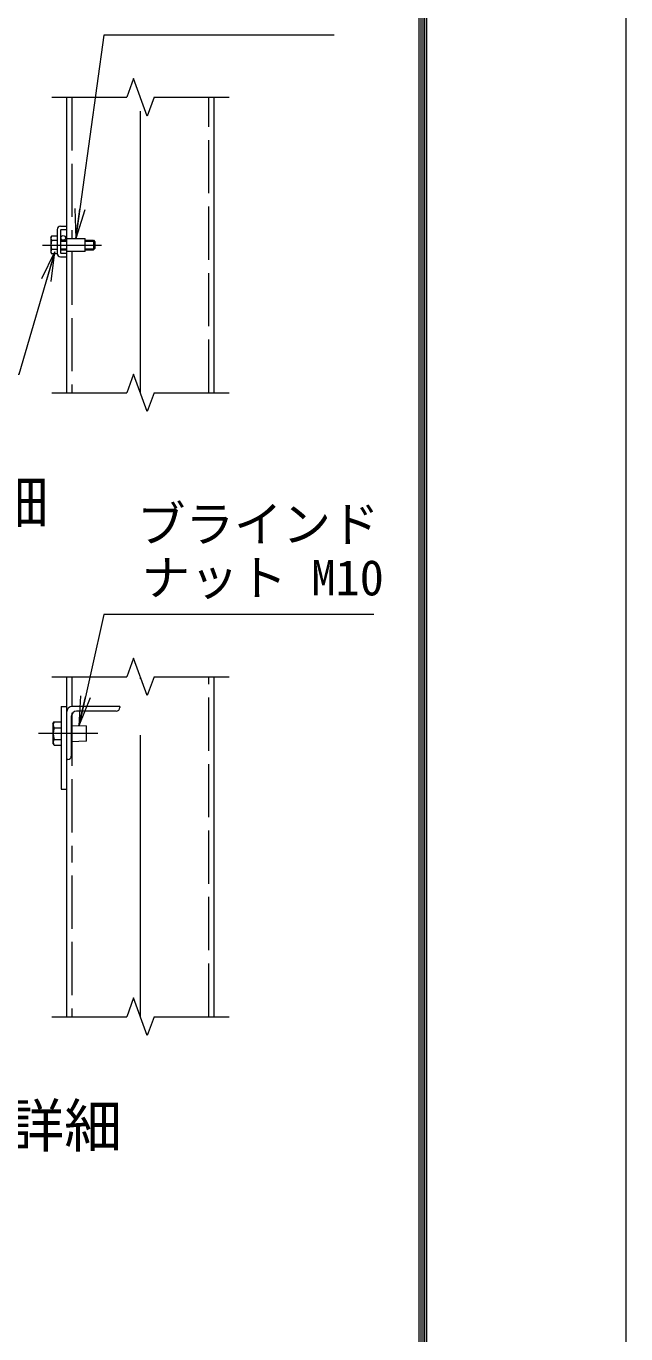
# Model space of a CAD drawing. Units: millimetres, scale not verified. Extents: x -10500 to 10500, y -7425 to 7425.
# Drawn here: x 8471 to 10500, y -184 to 4242 of the extents above; entities that cross this region are included whole.
import ezdxf
from ezdxf.enums import TextEntityAlignment as Align

# ---------------------------------------------------------------- set-up
doc = ezdxf.new("R2010")
doc.units = ezdxf.units.MM
doc.header["$LTSCALE"] = 30
doc.linetypes.add('DASHED', pattern=[7.5, 6, -1.5])
doc.linetypes.add('USER1', pattern=[50.8, 31.75, -6.35, 6.35, -6.35])
for name, color, linetype, lineweight in [('0-0_D-STR1', 1, 'Continuous', 18), ('0-1_D-BMK', 2, 'USER1', 13), ('0-3_D-STR3', 3, 'Continuous', 13), ('0-4_D-STR-DIM', 7, 'Continuous', 13), ('0-5_0', 7, 'Continuous', 18), ('0-7_D-STR-TXT', 7, 'Continuous', 13), ('0-9_D-TTL-TXT', 7, 'Continuous', 13), ('0-C_D-TTL', 7, 'Continuous', 18)]:
    doc.layers.add(name, color=color, linetype=linetype, lineweight=lineweight)
doc.styles.add('ＭＳ ゴシック', font='')
doc.styles.get('ＭＳ ゴシック').set_extended_font_data('MS Gothic')

# ---------------------------------------------------------------- blocks, each defined once
blk = doc.blocks.new('_Open')
at = {"layer": '0-5_0'}
blk.add_line((-30, 5), (0, 0), dxfattribs=at)
blk.add_lwpolyline([(-30, -5), (0, 0), (-30, 0)], dxfattribs=at)

msp = doc.modelspace()

# ---------------------------------------------------------------- linework, layer by layer
at = {"layer": '0-0_D-STR1'}
for p, q in [((8607.44, 4001.34), (8607.44, 3001.34)), ((9107.44, 3001.34), (9107.44, 4001.34)), ((8607.44, 2039.89), (8607.44, 1930.74)), ((9107.44, 889.89), (9107.44, 2039.89)), ((8607.44, 1919.89), (8607.44, 1759.89)), ((8623.44, 1905.89), (8623.44, 1771.89)), ((8787.44, 1939.89), (8627.44, 1939.89)), ((8775.44, 1923.89), (8641.44, 1923.89)), ((8787.44, 1939.89), (8787.44, 1935.89)), ((8607.44, 1759.89), (8607.44, 889.89)), ((8611.44, 1759.89), (8607.44, 1759.89))]:
    msp.add_line(p, q, dxfattribs=at)
at = {"layer": '0-0_D-STR1', "linetype": 'DASHED'}
for p, q in [((8625.44, 4001.34), (8625.44, 3523.62)), ((9089.44, 3001.34), (9089.44, 4001.34)), ((8625.44, 3479.05), (8625.44, 3001.34)), ((8625.44, 2039.89), (8625.44, 1939.79)), ((9089.44, 889.89), (9089.44, 2039.89)), ((8625.44, 1918.54), (8625.44, 1412.17)), ((8625.44, 1367.6), (8625.44, 889.89))]:
    msp.add_line(p, q, dxfattribs=at)
at = {"layer": '0-0_D-STR1'}
for centre, radius, start, end in [((8627.44, 1919.89), 20, 90, 180), ((8641.44, 1905.89), 18, 90, 180), ((8775.44, 1935.89), 12, 270, 0), ((8611.44, 1771.89), 12, 270, 0)]:
    msp.add_arc(centre, radius, start, end, dxfattribs=at)
at = {"layer": '0-1_D-BMK'}
for p, q in [((8857.44, 3001.34), (8857.44, 4001.34)), ((8526.13, 3501.34), (8726.13, 3501.34)), ((8857.44, 889.89), (8857.44, 2039.89)), ((8713.04, 1847.89), (8513.04, 1847.89))]:
    msp.add_line(p, q, dxfattribs=at)
at = {"layer": '0-3_D-STR3'}
for p, q in [((8575.44, 3553.34), (8575.44, 3473.34)), ((8587.44, 3565.34), (8607.44, 3565.34)), ((8587.44, 3551.34), (8587.44, 3475.34)), ((8589.44, 3553.34), (8607.44, 3553.34)), ((8607.44, 3565.34), (8607.44, 3553.34)), ((8554.24, 3526.54), (8557.02, 3531.36)), ((8554.24, 3526.54), (8554.24, 3476.14)), ((8575.44, 3531.36), (8557.02, 3531.36)), ((8575.44, 3516.35), (8557.02, 3516.35)), ((8575.44, 3531.36), (8575.44, 3471.32)), ((8587.44, 3517.34), (8607.44, 3517.34)), ((8587.44, 3514.34), (8607.44, 3514.34)), ((8607.44, 3523.74), (8670.24, 3523.34)), ((8670.24, 3479.34), (8670.24, 3523.34)), ((8670.24, 3517.34), (8698.64, 3517.34)), ((8670.24, 3514.34), (8701.64, 3514.34)), ((8698.64, 3517.34), (8703.44, 3512.54)), ((8698.64, 3517.34), (8698.64, 3485.34)), ((8703.44, 3512.54), (8703.44, 3490.14)), ((8554.24, 3476.14), (8557.02, 3471.32)), ((8575.44, 3486.33), (8557.02, 3486.33)), ((8575.44, 3471.32), (8557.02, 3471.32)), ((8587.44, 3488.34), (8607.44, 3488.34)), ((8587.44, 3485.34), (8607.44, 3485.34)), ((8587.44, 3461.34), (8607.44, 3461.34)), ((8589.44, 3473.34), (8607.44, 3473.34)), ((8670.24, 3479.34), (8607.44, 3478.94)), ((8607.44, 3473.34), (8607.44, 3461.34)), ((8670.24, 3488.34), (8701.64, 3488.34)), ((8670.24, 3485.34), (8698.64, 3485.34)), ((8698.64, 3485.34), (8703.44, 3490.14)), ((8589.44, 1939.89), (8589.44, 1659.89)), ((8589.44, 1939.89), (8607.44, 1939.89)), ((8607.44, 1939.89), (8607.44, 1659.89)), ((8561.44, 1880.89), (8565.05, 1887.15)), ((8561.44, 1880.89), (8561.44, 1814.89)), ((8565.05, 1887.15), (8589.44, 1887.15)), ((8565.05, 1867.52), (8589.44, 1867.52)), ((8589.44, 1887.15), (8589.44, 1808.63)), ((8623.44, 1875.42), (8675.44, 1873.89)), ((8675.44, 1821.89), (8675.44, 1873.89)), ((8561.44, 1814.89), (8565.05, 1808.63)), ((8565.05, 1828.26), (8589.44, 1828.26)), ((8675.44, 1821.89), (8623.44, 1820.36)), ((8565.05, 1808.63), (8589.44, 1808.63)), ((8589.44, 1659.89), (8607.44, 1659.89))]:
    msp.add_line(p, q, dxfattribs=at)
msp.add_circle((8596.24, 3525.34), 8, dxfattribs=at)
for centre, radius, start, end in [((8587.44, 3553.34), 12, 90, 180), ((8589.44, 3551.34), 2, 90, 180), ((8567.99, 3523.86), 13.29, 145.61585, 214.38415), ((8604.38, 3501.34), 49.68, 162.4121, 197.5879), ((8567.99, 3478.82), 13.29, 145.61585, 214.38415), ((8587.44, 3473.34), 12, 180, 270), ((8589.44, 3475.34), 2, 180, 270), ((8579.39, 1877.33), 17.38, 145.61575, 214.38425), ((8626.98, 1847.89), 64.96, 162.41205, 197.58795), ((8579.39, 1818.44), 17.38, 145.61575, 214.38425)]:
    msp.add_arc(centre, radius, start, end, dxfattribs=at)
at = {"layer": '0-4_D-STR-DIM'}
for p, q in [((8834.35, 4064.77), (8811.26, 4001.34)), ((8880.52, 3937.91), (8834.35, 4064.77)), ((8557.44, 4001.34), (8811.26, 4001.34)), ((8903.61, 4001.34), (8880.52, 3937.91)), ((8903.61, 4001.34), (9157.44, 4001.34)), ((8834.35, 3064.77), (8811.26, 3001.34)), ((8880.52, 2937.91), (8834.35, 3064.77)), ((8557.44, 3001.34), (8811.26, 3001.34)), ((8903.61, 3001.34), (8880.52, 2937.91)), ((8903.61, 3001.34), (9157.44, 3001.34)), ((8834.35, 2103.32), (8811.26, 2039.89)), ((8880.52, 1976.46), (8834.35, 2103.32)), ((8557.44, 2039.89), (8811.26, 2039.89)), ((8903.61, 2039.89), (8880.52, 1976.46)), ((8903.61, 2039.89), (9157.44, 2039.89)), ((8834.35, 953.32), (8811.26, 889.89)), ((8880.52, 826.46), (8834.35, 953.32)), ((8557.44, 889.89), (8811.26, 889.89)), ((8903.61, 889.89), (8880.52, 826.46)), ((8903.61, 889.89), (9157.44, 889.89))]:
    msp.add_line(p, q, dxfattribs=at)
at = {"layer": '0-7_D-STR-TXT'}
for points in [[(9512.63, 4211.92), (8733.03, 4211.92), (8639.13, 3525.52)], [(7426.69, 3064.42), (8446.77, 3064.42), (8567.43, 3476.9)], [(9647.78, 2250.47), (8733.03, 2250.47), (8649.87, 1876.61)]]:
    msp.add_lwpolyline(points, dxfattribs=at)
at = {"layer": '0-C_D-TTL', "color": 2}
msp.add_lwpolyline([(-10500, 7425), (10500, 7425), (10500, -7425), (-10500, -7425)], close=True, dxfattribs=at)
at = {"layer": '0-C_D-TTL'}
for points in [[(-9825, 6875), (9825, 6875), (9825, -6875), (-9825, -6875)], [(-9818.75, 6868.75), (9818.75, 6868.75), (9818.75, -6868.75), (-9818.75, -6868.75)], [(-9812.5, 6862.5), (9812.5, 6862.5), (9812.5, -6862.5), (-9812.5, -6862.5)], [(-9806.25, 6856.25), (9806.25, 6856.25), (9806.25, -6856.25), (-9806.25, -6856.25)], [(-9800, 6850), (9800, 6850), (9800, -6850), (-9800, -6850)]]:
    msp.add_lwpolyline(points, close=True, dxfattribs=at)

# ---------------------------------------------------------------- block references
at = {"layer": '0-7_D-STR-TXT', "xscale": 3.333333, "yscale": 3.333333}
for p, rotation in [((8638.86, 3523.54), 262.20997), ((8567.99, 3478.82), 73.69491), ((8649.44, 1874.65), 257.45939)]:
    msp.add_blockref('_Open', p, dxfattribs=dict(at, rotation=rotation))

# ---------------------------------------------------------------- texts
at = {"layer": '0-7_D-STR-TXT', "style": 'ＭＳ ゴシック'}
for s, p in [('ブラインド', (8845.75, 2460.92)), ('ナット M10', (8861.61, 2279.4))]:
    msp.add_text(s, height=120.3, dxfattribs=at).set_placement(p, align=Align.BOTTOM_LEFT)
at = {"layer": '0-9_D-TTL-TXT', "style": 'ＭＳ ゴシック'}
for s, p in [('中間鉄線取付詳細', (6972.77, 2517.31)), ('主柱･中間胴縁取付詳細', (6729.12, 405.48))]:
    msp.add_text(s, height=144.3, dxfattribs=at).set_placement(p, align=Align.BOTTOM_LEFT)

doc.saveas('drawing.dxf')
